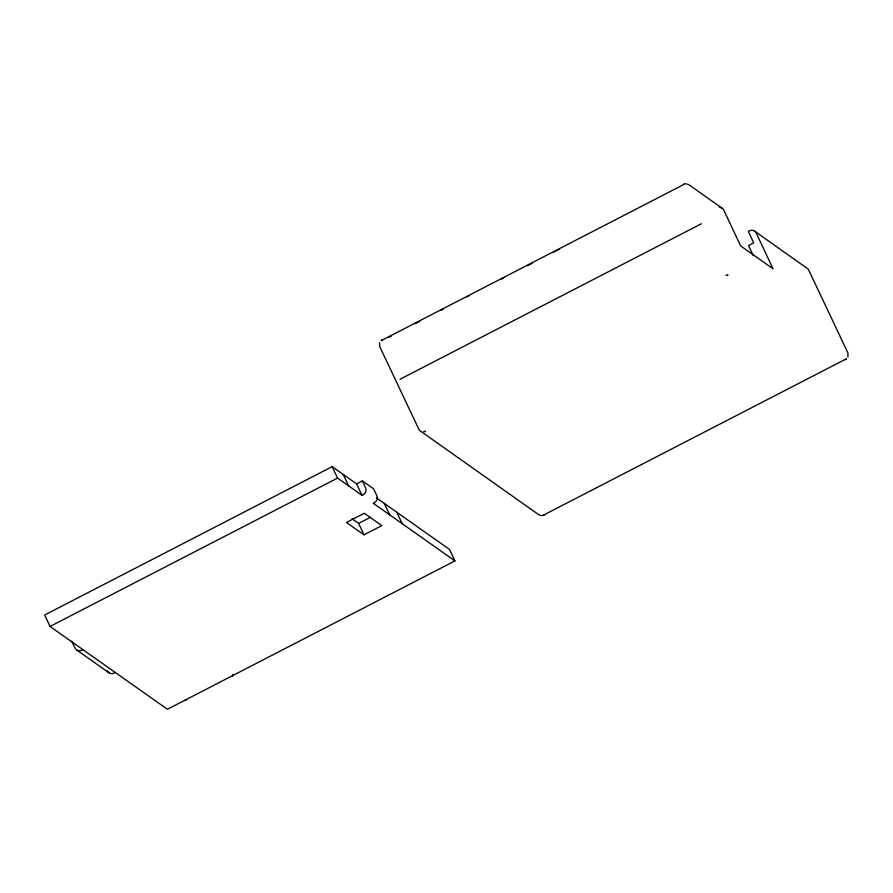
<?xml version="1.0" encoding="UTF-8"?>
<svg xmlns="http://www.w3.org/2000/svg" width="893" height="893" viewBox="0 0 893 893"><rect width="100%" height="100%" fill="white"/><g stroke="black" fill="none" stroke-linecap="round" stroke-linejoin="round"><path stroke-width="1.34" d="M379.57 342.666L379.692 346.506L419.319 430.259L538.914 514.826L541.616 515.707M847.926 357.088L847.915 352.925L808.288 269.173L754.54 231.075M382.059 339.798L381.188 340.635L684.898 183.925L683.391 184.304M845.548 359.645L846.419 358.796L542.71 515.518L544.217 515.127M388.98 337.141L391.447 335.857M414.932 323.746L419.866 321.201M440.874 310.362L443.352 309.078M466.827 296.967L469.294 295.695M501.419 279.118L503.898 277.835M527.372 265.723L532.317 263.178M553.325 252.328L559.498 249.147M400.019 379.268L701.351 223.775M356.62 483.883L362.368 480.914L365.594 487.779A5.224 5.001 -54.8 0 1 363.15 494.722L362 495.325L356.62 483.883L332.185 466.637L44.65 615.009L50.03 626.451L167.404 709.265L454.928 560.904L449.547 549.463L376.489 497.903M50.03 626.451L337.565 478.079L362 495.325M82.882 649.624L81.732 650.216A5.224 5.001 -54.8 0 1 74.979 648.017L71.753 641.163M352.032 518.766L358.606 523.398L370.506 517.259M363.987 534.829L381.836 525.62L364.322 513.274L346.473 522.483L363.987 534.829L358.606 523.398M115.286 672.496L114.137 673.088A5.224 5.001 -54.8 0 1 107.383 670.889M685.98 183.735L688.693 184.605L722.124 208.203M362.368 480.914L373.609 488.851L376.846 495.715A5.224 5.001 -54.8 0 1 374.39 502.67L373.241 503.261L454.928 560.904M232.336 675.755L232.649 675.979A5.224 0.726 62.7 0 0 232.638 674.449M185.431 699.967L185.733 700.19A5.224 0.726 62.7 0 0 185.978 699.465M76.675 649.992L109.08 672.853M753.245 255.554L748.535 245.542L753.703 242.874L748.323 231.432L749.473 230.84A5.224 5.001 -54.8 0 1 756.226 233.04L773.048 268.793L740.643 245.921L723.821 210.168A5.224 5.001 -54.8 0 0 719.658 207.399M396.771 512.225L402.151 523.655M384.358 503.462L389.739 514.893M343.247 474.451L348.627 485.892M332.185 466.637L337.565 478.079M424.097 431.62L425.358 431.364L424.097 431.62M727.806 275.1L726.299 275.49L727.806 275.1"/></g></svg>
